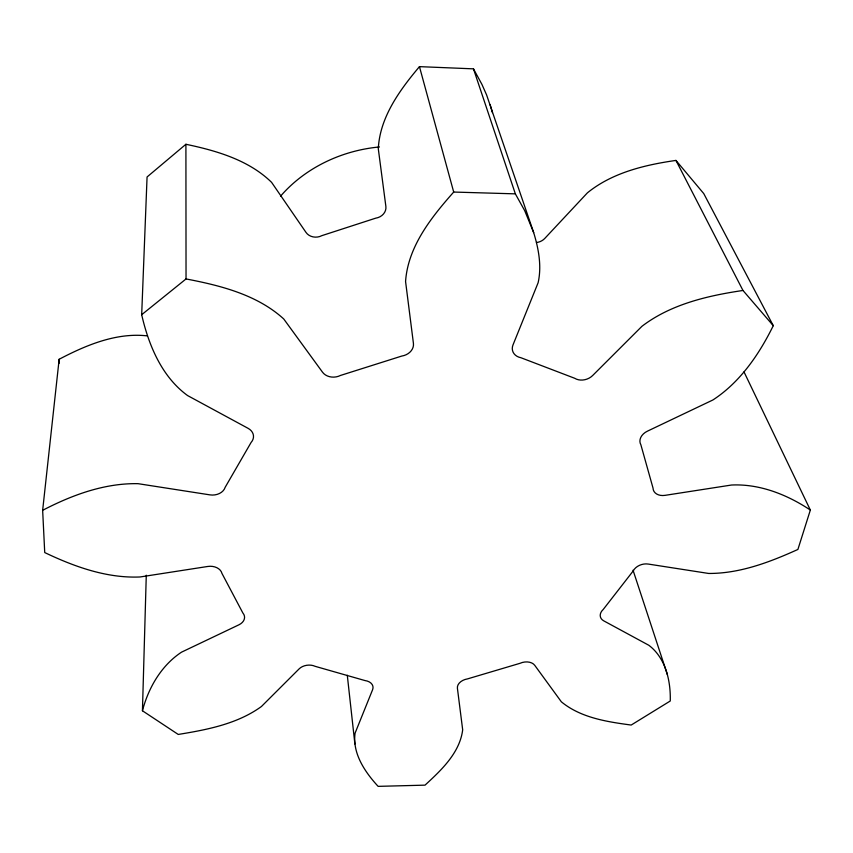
<?xml version="1.0" encoding="UTF-8"?>
<svg xmlns="http://www.w3.org/2000/svg" width="853" height="853" viewBox="0 0 853 853"><rect width="100%" height="100%" fill="white"/><g stroke="black" fill="none" stroke-linecap="round" stroke-linejoin="round"><path stroke-width="1.28" d="M744.008 371.908L810.35 510.051L797.896 549.449C769.875 562.138 739.871 573.589 708.683 573.461L648.216 564.057A11.697 8.263 -16.8 0 0 633.257 570.87L603.252 609.437A11.462 7.986 -15.3 0 0 603.775 620.867L648.845 645.284C665.681 657.994 670.799 680.918 670.266 700.995L631.188 725.05C607.037 721.798 580.744 717.81 561.359 701.816L534.756 665.34A11.185 7.688 -12.5 0 0 519.999 663.314L467.487 678.903A11.153 7.634 -10.8 0 0 457.411 688.264L462.678 729.805C459.831 752.847 441.225 770.238 425.018 785.144L378.124 786.359C365.031 772.168 352.172 753.37 355.104 733.079L372.601 689.704A11.27 7.784 -7.9 0 0 364.956 680.555L315.162 666.332A11.452 7.976 -6.3 0 0 299.147 668.859L261.444 706.497C237.39 723.962 207.002 729.763 178.245 734.444L142.44 710.773L146.279 575.21M142.44 710.773C148.443 687.763 161.345 665.447 181.529 652.161L238.915 624.812A11.91 8.541 -3.9 0 0 242.838 612.944L221.94 573.387A12.209 8.935 -2.9 0 0 207.759 566.467L140.084 576.969C106.796 578.409 74.339 566.691 44.729 552.563L42.65 510.318C71.983 495.039 104.524 483.022 138.026 483.672L209.913 494.868A12.742 9.746 -2.3 0 0 225.149 487.33L251.091 442.472A12.976 10.172 -3 0 0 248.095 428.334L187.596 395.568C161.697 376.717 148.593 345.017 141.683 314.714L147.068 176.976L185.911 144.274C216.417 150.682 248.735 159.991 271.595 182.361L306.003 232.411A11.643 10.044 -6.3 0 0 321.837 235.652L375.715 218.165A11.665 10.119 -10.7 0 0 385.876 206.447L378.295 148.785C379.82 117.234 399.833 89.938 419.452 66.641L473.468 68.848L481.913 84.362L486.594 94.918L533.679 232.613C538.584 248.671 541.868 266.061 538.126 282.716L513.005 344.911A13.147 10.535 -16.6 0 0 520.916 357.727L574.719 378.284A12.987 10.193 -18.5 0 0 592.643 375.533L641.936 326.304C670.81 304.222 707.67 295.682 742.974 290.468L773.276 325.686C759.138 354.4 740.116 382.283 712.884 399.982L647.395 431.181A12.518 9.394 -19.3 0 0 640.87 444.754L653.025 488.076A12.219 8.957 -18.8 0 0 665.063 495.348L731.511 485.026C759.66 483.672 787.244 494.655 810.35 510.051M42.65 510.318L59.156 359.262C85.95 345.188 116.488 332.318 147.388 335.89M533.679 232.613L524.68 210.616L515.351 193.855L453.7 192.053C431.405 217.206 407.905 246.613 405.57 281.522L413.428 343.396A13.264 10.822 -10.7 0 1 401.752 356.064L340.454 375.459A13.232 10.726 -7.2 0 1 322.519 372.196L283.74 318.969C257.158 294.733 220.49 285.51 186.039 278.942L141.683 314.714M773.276 325.686L703.757 193.599L675.949 160.417C644.879 164.885 612.273 172.626 587.408 192.842L544.779 238.435A11.452 9.596 -20.2 0 1 536.452 242.519M675.949 160.417L742.974 290.468M473.468 68.848L515.351 193.855M633.043 570.209L667.377 674.606M490.166 104.738L492.437 112.639M419.452 66.641L453.7 192.053M347.288 675.235L354.891 743.987M59.156 359.262L59.305 363.143M185.911 144.274L186.039 278.942M280.541 196.19A133.59 113.108 -10.8 0 1 379.446 146.961"/></g></svg>
